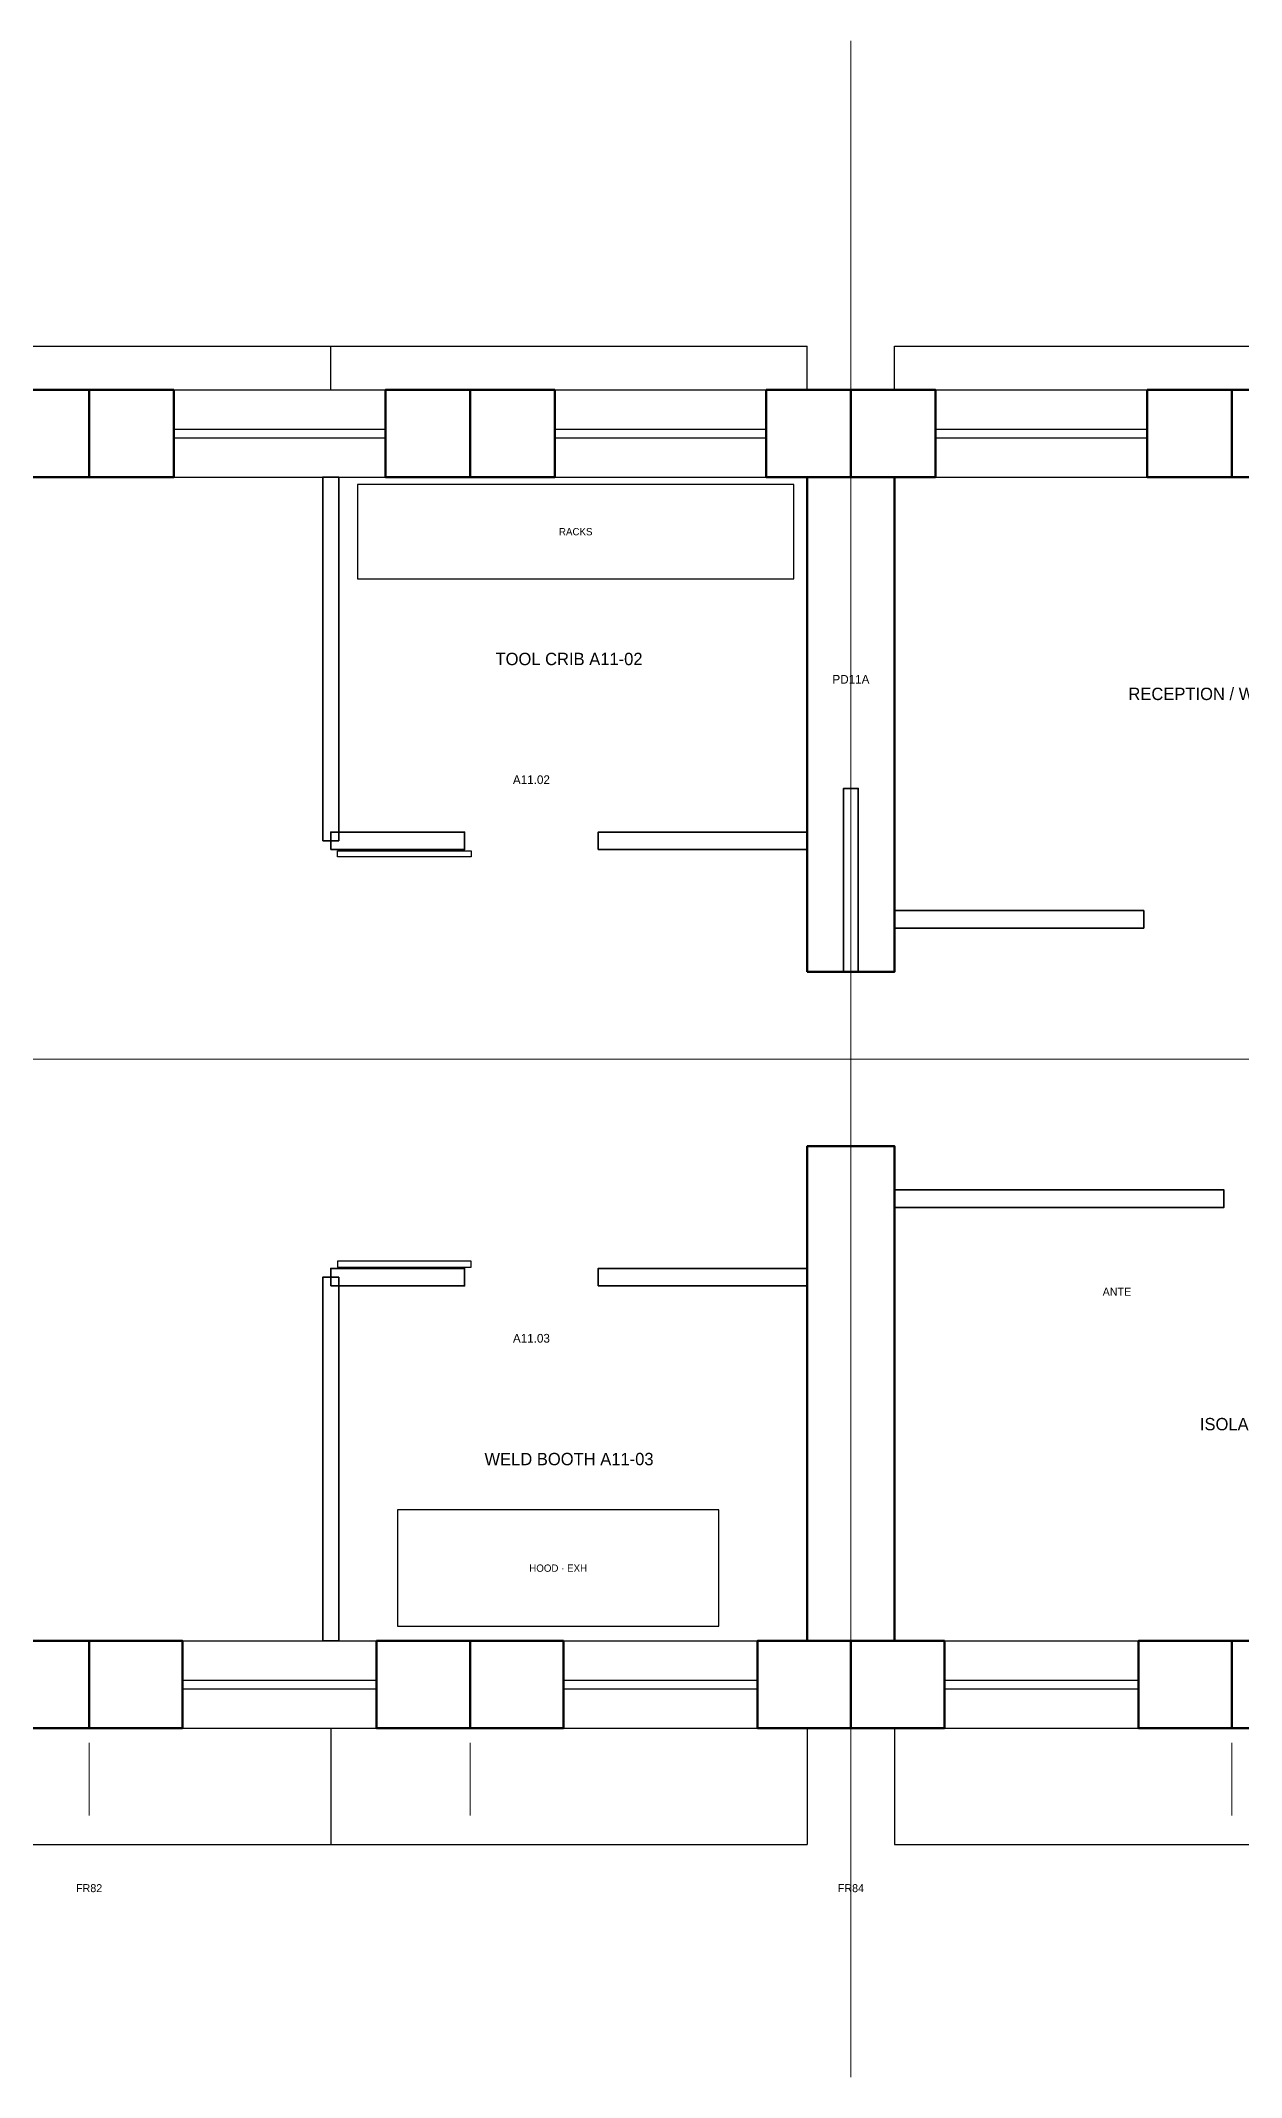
# Model space of a CAD drawing. Header units: millimetres. Extents: x 0 to 254927, y -7000 to 7000.
# Drawn here: x 226615 to 234866, y -7000 to 7000 of the extents above; entities that cross this region are included whole.
import ezdxf
from ezdxf.enums import TextEntityAlignment as Align

# ---------------------------------------------------------------- set-up
doc = ezdxf.new("R2010")
doc.units = ezdxf.units.MM
doc.linetypes.add('CENTER', pattern=[5.08, 3.175, -0.635, 0.635, -0.635])
doc.linetypes.add('DASHED', pattern=[1.524, 1.27, -0.254])
for name, color, linetype, lineweight in [('A-ANNO-DIMS', 2, 'CONTINUOUS', 18), ('A-ANNO-NOTE', 7, 'CONTINUOUS', 18), ('A-ANNO-TEXT', 7, 'CONTINUOUS', 25), ('A-CNTR', 9, 'CENTER', 13), ('A-DOOR', 3, 'CONTINUOUS', 25), ('A-DOOR-PRES', 1, 'CONTINUOUS', 35), ('A-EQPM', 30, 'CONTINUOUS', 25), ('A-GLAZ', 5, 'CONTINUOUS', 25), ('A-GRID', 9, 'CENTER', 18), ('A-HIDN', 8, 'DASHED', 18), ('A-WALL', 7, 'CONTINUOUS', 35), ('A-WALL-BHD', 7, 'CONTINUOUS', 50), ('A-WALL-PRHU', 7, 'CONTINUOUS', 70)]:
    doc.layers.add(name, color=color, linetype=linetype, lineweight=lineweight)
doc.styles.add('OpenSansCondensed-Light', font='OpenSansCondensed-Light.ttf')
doc.dimstyles.new('EZDXF', dxfattribs={"dimtxt": 0.25, "dimasz": 0.175, "dimexe": 0.375, "dimexo": 0.125, "dimgap": 0.1, "dimtad": 1, "dimlfac": 100, "dimzin": 12, "dimdsep": 46, "dimtxsty": 'OpenSansCondensed-Light', "dimblk": 'ARCHTICK', "dimcen": 2.5, "dimazin": 3, "dimtfac": 0.5, "dimtmove": 2, "dimatfit": 3})

# ---------------------------------------------------------------- blocks, each defined once
blk = doc.blocks.new('_ARCHTICK')
at = {"color": 0, "linetype": 'BYBLOCK', "const_width": 0.15}
blk.add_lwpolyline([(-0.5, -0.5), (0.5, 0.5)], dxfattribs=at)

msp = doc.modelspace()

# ---------------------------------------------------------------- linework, layer by layer
at = {"layer": 'A-ANNO-DIMS'}
for p, q in [((226947.47351, -4700), (226947.47351, -5200)), ((229565.46739, -4700), (229565.46739, -5200)), ((232183.46126, -4700), (232183.46126, -5200)), ((232183.46126, -4700), (232183.46126, -5200)), ((234801.45514, -4700), (234801.45514, -5200))]:
    msp.add_line(p, q, dxfattribs=at)
at = {"layer": 'A-CNTR'}
msp.add_line((0, 0), (254927.41229, 0), dxfattribs=at)
at = {"layer": 'A-DOOR'}
for p, q in [((229527.59422, 1440), (229527.59422, 1560)), ((230447.13639, 1440), (230447.13639, 1560)), ((229527.59422, -1560), (229527.59422, -1440)), ((230447.13639, -1560), (230447.13639, -1440))]:
    msp.add_line(p, q, dxfattribs=at)
for points in [[(228654.02915, 1430), (229573.57133, 1430), (229573.57133, 1390), (228654.02915, 1390)], [(228654.02915, -1430), (229573.57133, -1430), (229573.57133, -1390), (228654.02915, -1390)]]:
    msp.add_lwpolyline(points, close=True, dxfattribs=at)
at = {"layer": 'A-DOOR-PRES'}
for p, q in [((231883.46126, 600), (232483.46126, 600)), ((231883.46126, -600), (232483.46126, -600))]:
    msp.add_line(p, q, dxfattribs=at)
msp.add_lwpolyline([(232133.46126, 600), (232233.46126, 600), (232233.46126, 1860), (232133.46126, 1860)], close=True, dxfattribs=at)
at = {"layer": 'A-EQPM'}
for points in [[(228791.96048, 3300), (231791.50705, 3300), (231791.50705, 3950), (228791.96048, 3950)], [(229067.82313, -3900), (231274.72435, -3900), (231274.72435, -3100), (229067.82313, -3100)]]:
    msp.add_lwpolyline(points, close=True, dxfattribs=at)
at = {"layer": 'A-GLAZ'}
for p, q in [((227529.19772, 4600), (228983.74317, 4600)), ((230147.1916, 4600), (231601.73705, 4600)), ((232765.18547, 4600), (234219.73093, 4600)), ((227529.19772, 4330), (228983.74317, 4330)), ((227529.19772, 4270), (228983.74317, 4270)), ((230147.1916, 4330), (231601.73705, 4330)), ((230147.1916, 4270), (231601.73705, 4270)), ((232765.18547, 4330), (234219.73093, 4330)), ((232765.18547, 4270), (234219.73093, 4270)), ((227529.19772, 4000), (228983.74317, 4000)), ((230147.1916, 4000), (231601.73705, 4000)), ((232765.18547, 4000), (234219.73093, 4000)), ((227589.80378, -4000), (228923.13711, -4000)), ((230207.79766, -4000), (231541.13099, -4000)), ((232825.79154, -4000), (234159.12487, -4000)), ((227589.80378, -4270), (228923.13711, -4270)), ((227589.80378, -4330), (228923.13711, -4330)), ((230207.79766, -4270), (231541.13099, -4270)), ((230207.79766, -4330), (231541.13099, -4330)), ((232825.79154, -4270), (234159.12487, -4270)), ((232825.79154, -4330), (234159.12487, -4330)), ((227589.80378, -4600), (228923.13711, -4600)), ((230207.79766, -4600), (231541.13099, -4600)), ((232825.79154, -4600), (234159.12487, -4600))]:
    msp.add_line(p, q, dxfattribs=at)
at = {"layer": 'A-GRID'}
msp.add_line((232183.46126, -7000), (232183.46126, 7000), dxfattribs=at)
msp.add_line((232183.46126, -7000), (232183.46126, 7000), dxfattribs=at)
at = {"layer": 'A-HIDN'}
msp.add_line((232183.46126, -600), (232183.46126, 600), dxfattribs=at)
at = {"layer": 'A-WALL'}
for points in [[(228552.87951, 1500), (228663.22458, 1500), (228663.22458, 4000), (228552.87951, 4000)], [(228608.05204, 1440), (229527.59422, 1440), (229527.59422, 1560), (228608.05204, 1560)], [(230447.13639, 1440), (231883.46126, 1440), (231883.46126, 1560), (230447.13639, 1560)], [(232483.46126, 900), (234195.64879, 900), (234195.64879, 1020), (232483.46126, 1020)], [(232483.46126, -1020), (234747.37409, -1020), (234747.37409, -900), (232483.46126, -900)], [(228552.87951, -4000), (228663.22458, -4000), (228663.22458, -1500), (228552.87951, -1500)], [(228608.05204, -1560), (229527.59422, -1560), (229527.59422, -1440), (228608.05204, -1440)], [(230447.13639, -1560), (231883.46126, -1560), (231883.46126, -1440), (230447.13639, -1440)]]:
    msp.add_lwpolyline(points, close=True, dxfattribs=at)
at = {"layer": 'A-WALL-BHD'}
for points in [[(231883.46126, 600), (232483.46126, 600), (232483.46126, 4000), (231883.46126, 4000)], [(231883.46126, -4000), (232483.46126, -4000), (232483.46126, -600), (231883.46126, -600)]]:
    msp.add_lwpolyline(points, close=True, dxfattribs=at)
at = {"layer": 'A-WALL-PRHU'}
for points in [[(226365.7493, 4000), (226947.47351, 4000), (226947.47351, 4600), (226365.7493, 4600)], [(226947.47351, 4000), (227529.19772, 4000), (227529.19772, 4600), (226947.47351, 4600)], [(228983.74317, 4000), (229565.46739, 4000), (229565.46739, 4600), (228983.74317, 4600)], [(229565.46739, 4000), (230147.1916, 4000), (230147.1916, 4600), (229565.46739, 4600)], [(231601.73705, 4000), (232183.46126, 4000), (232183.46126, 4600), (231601.73705, 4600)], [(232183.46126, 4000), (232765.18547, 4000), (232765.18547, 4600), (232183.46126, 4600)], [(234219.73093, 4000), (234801.45514, 4000), (234801.45514, 4600), (234219.73093, 4600)], [(234801.45514, 4000), (235383.17935, 4000), (235383.17935, 4600), (234801.45514, 4600)], [(226305.14323, -4600), (226947.47351, -4600), (226947.47351, -4000), (226305.14323, -4000)], [(226947.47351, -4600), (227589.80378, -4600), (227589.80378, -4000), (226947.47351, -4000)], [(228923.13711, -4600), (229565.46739, -4600), (229565.46739, -4000), (228923.13711, -4000)], [(229565.46739, -4600), (230207.79766, -4600), (230207.79766, -4000), (229565.46739, -4000)], [(231541.13099, -4600), (232183.46126, -4600), (232183.46126, -4000), (231541.13099, -4000)], [(232183.46126, -4600), (232825.79154, -4600), (232825.79154, -4000), (232183.46126, -4000)], [(234159.12487, -4600), (234801.45514, -4600), (234801.45514, -4000), (234159.12487, -4000)], [(234801.45514, -4600), (235443.78541, -4600), (235443.78541, -4000), (234801.45514, -4000)]]:
    msp.add_lwpolyline(points, close=True, dxfattribs=at)

# ---------------------------------------------------------------- texts
at = {"layer": 'A-ANNO-NOTE'}
for s, height, p in [('RACKS', 50, (230291.73376, 3625)), ('ANTE', 55, (234011.74035, -1600)), ('HOOD · EXH', 50, (230171.27374, -3500)), ('FR82', 55, (226947.47351, -5700)), ('FR84', 55, (232183.46126, -5700)), ('FR84', 55, (232183.46126, -5700))]:
    msp.add_text(s, height=height, dxfattribs=at).set_placement(p, align=Align.MIDDLE_CENTER)
at = {"layer": 'A-ANNO-TEXT'}
for s, height, p in [('TOOL CRIB A11-02', 85, (230245.75665, 2750)), ('PD11A', 60, (232183.46126, 2610)), ('RECEPTION / WAIT A12-01', 85, (234810.8225, 2510)), ('A11.02', 60, (229987.3653, 1920)), ('A11.03', 60, (229987.3653, -1920)), ('ISOLATION (-ve P) A12-06', 85, (235270.59359, -2510)), ('WELD BOOTH A11-03', 85, (230245.75665, -2750))]:
    msp.add_text(s, height=height, dxfattribs=at).set_placement(p, align=Align.MIDDLE_CENTER)

# ---------------------------------------------------------------- dimensions: what is measured, and where the dimension line sits
at = {"layer": 'A-ANNO-DIMS'}
for base, p1, p2 in [((214815, 4900), (214815, 4600), (228608, 4600)), ((228608, 4900), (228608, 4600), (231883.46126, 4600)), ((232483.46126, 4900), (232483.46126, 4600), (237138, 4600)), ((211539.5102393196, -5400), (211539.5102393196, -4600), (228608, -4600)), ((228608, -5400), (228608, -4600), (231883.46126, -4600)), ((232483.46126, -5400), (232483.46126, -4600), (235299, -4600))]:
    msp.add_linear_dim(base=base, p1=p1, p2=p2, dimstyle='EZDXF', dxfattribs=at).render()

doc.saveas('drawing.dxf')
